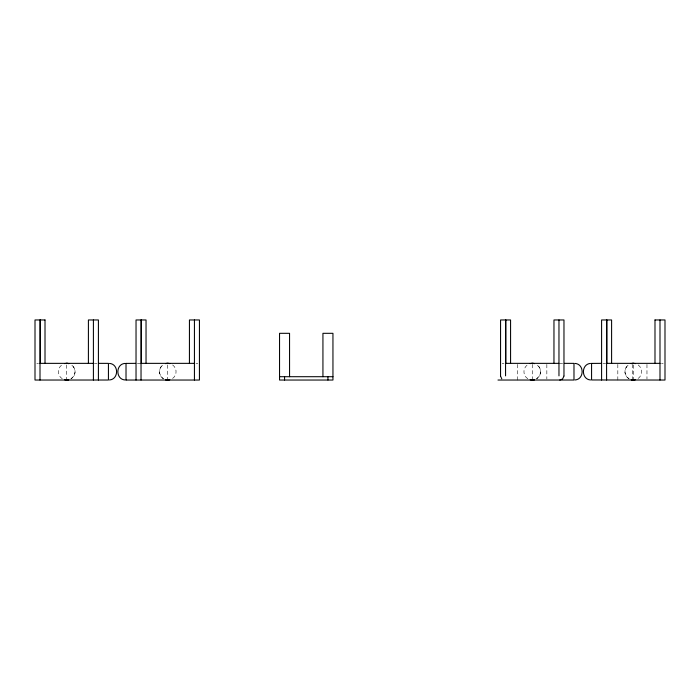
<?xml version="1.0" encoding="UTF-8"?>
<svg xmlns="http://www.w3.org/2000/svg" width="700" height="700" viewBox="0 0 700 700"><rect width="100%" height="100%" fill="white"/><g stroke="black" fill="none" stroke-linecap="round" stroke-linejoin="round"><path stroke-width="0.53" stroke-dasharray="3.5 2.62" d="M71.181 378.744L73.754 376.162L74.987 372.741A5.933 4.191 -90 0 0 74.987 370.65L73.754 367.22L71.61 364.945A8.348 8.348 0 0 1 71.181 378.744L70.726 379.006M536.734 378.744L539.306 376.162L540.54 372.741A5.933 4.191 -90 0 0 540.54 370.65L539.306 367.22L537.171 364.945A8.348 8.348 0 0 1 536.734 378.744L536.288 379.006M36.811 363.352L38.456 363.352M94.351 363.352L97.055 363.352M137.384 363.352L140.096 363.352M195.982 363.352L197.864 363.352M502.136 363.352L504.017 363.352M559.904 363.352L562.616 363.352M602.945 363.352L605.649 363.352M661.544 363.352L663.189 363.352M628.819 378.744A8.348 8.348 0 0 1 628.39 364.945L625.984 367.675L625.012 370.65A5.933 4.191 -90 0 0 625.012 372.741L626.544 376.6L629.274 379.006M163.266 378.744A8.348 8.348 0 0 1 162.829 364.945L160.423 367.675L159.46 370.65A5.933 4.191 -90 0 0 159.46 372.741L160.982 376.6L163.713 379.006M646.966 364.394L646.966 378.998M633.29 364.945L633.29 379.006M632.398 364.394L632.398 378.998M617.82 364.394L617.82 380.039M546.84 364.394L546.84 378.998M532.262 364.394L532.262 379.006M517.685 364.394L517.685 380.039M167.737 364.945L167.737 379.006M66.71 364.945L66.71 379.006M638.199 364.945A8.348 8.348 0 0 1 637.761 378.744M527.791 378.744A8.348 8.348 0 0 1 527.363 364.945M62.239 378.744A8.348 8.348 0 0 1 61.801 364.945M172.638 364.945A8.348 8.348 0 0 1 172.209 378.744"/><path stroke-width="1.05" d="M563.964 376.136L562.546 379.006L559.799 380.039M124.968 363.414C115.509 364.079 115.509 379.304 124.968 379.969M109.471 379.969C118.939 379.304 118.939 364.079 109.471 363.414M590.529 363.414C581.061 364.079 581.061 379.304 590.529 379.969M575.032 379.969C584.491 379.304 584.491 364.079 575.032 363.414M66.185 363.37L66.71 363.352A16.45 11.638 90 0 1 68.784 363.615A8.348 8.348 0 0 0 64.636 363.615M531.738 363.37L532.262 363.352A16.45 11.638 90 0 1 534.336 363.615A8.348 8.348 0 0 0 530.189 363.615M168.263 380.021L167.737 380.039A16.45 11.638 90 0 1 165.664 379.776A8.348 8.348 0 0 0 169.811 379.776M633.815 380.021L633.29 380.039A16.45 11.638 90 0 1 631.216 379.776A8.348 8.348 0 0 0 635.364 379.776M45.001 319.961L35.009 319.961L35 380.039L108.43 380.021L108.43 363.37L98.796 363.352M654.999 319.961L664.991 319.961L665 380.039L591.57 379.969L591.57 363.37M40.005 363.352L93.406 363.352M126.018 363.414L135.643 363.352M141.032 363.352L194.434 363.352M505.566 363.352L558.968 363.352M564.358 363.352L573.983 363.37L573.983 380.021L497.98 380.039M591.57 363.414L601.204 363.352M606.594 363.352L659.995 363.352M279.545 376.705L332.955 376.705M126.018 380.039L199.43 380.039L199.447 319.961L189.438 319.961L189.429 363.352M635.364 363.615A8.348 8.348 0 0 0 631.216 363.615A16.45 11.638 -90 0 1 633.29 363.352L633.815 363.37M169.811 363.615A8.348 8.348 0 0 0 165.664 363.615A16.45 11.638 -90 0 1 167.737 363.352L168.263 363.37M531.738 380.021L532.262 380.039A16.45 11.638 -90 0 0 534.336 379.776A8.348 8.348 0 0 1 530.189 379.776M66.185 380.021L66.71 380.039A16.45 11.638 -90 0 0 68.784 379.776A8.348 8.348 0 0 1 64.636 379.776M501.778 378.814L500.561 376.136M659.995 319.961L659.995 380.039M654.99 319.961L654.99 363.352M611.599 363.352L611.599 319.961L601.597 319.961L601.589 380.039M606.909 319.961L606.909 363.352M606.594 319.961L606.594 380.039M563.972 375.865L563.972 319.961L553.971 319.961L553.962 363.352M558.968 319.961L558.968 375.865M510.571 363.352L510.571 319.961L500.57 319.961L500.552 375.865M505.873 319.961L505.873 363.352M505.566 319.961L505.566 375.865M327.941 376.705L327.941 380.039M322.936 376.705L322.936 333.314L332.946 333.314L332.955 380.039L279.545 380.039L279.545 333.314L289.555 333.314L289.564 376.705M284.559 376.705L284.559 380.039M194.434 319.961L194.434 380.039M146.037 363.352L146.037 319.961L136.036 319.961L136.028 380.039M141.347 319.961L141.347 363.352M141.032 319.961L141.032 380.039M126.018 363.37L126.018 380.021M98.411 380.039L98.411 319.961L88.41 319.961L88.401 363.352M93.406 319.961L93.406 380.039M45.01 319.961L45.01 363.352M40.32 319.961L40.32 363.352M40.005 319.961L40.005 380.039"/></g></svg>
